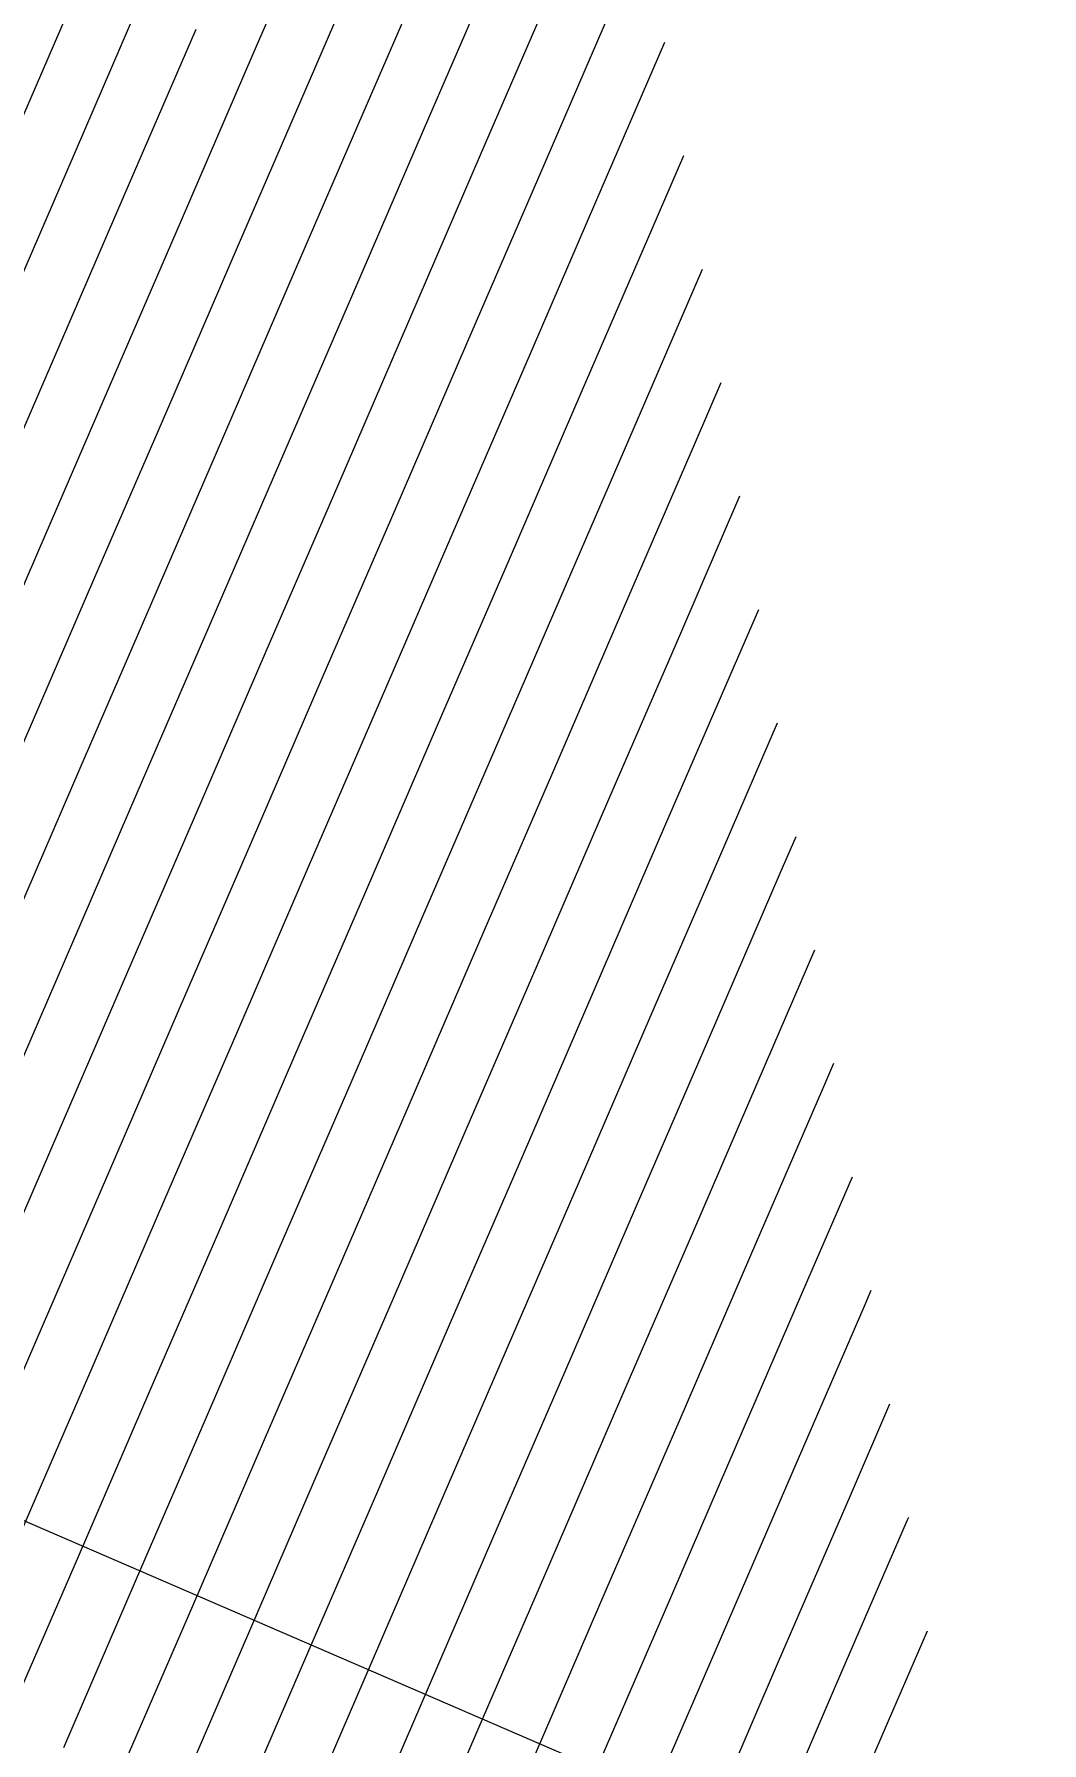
# Model space of a CAD drawing. Header units: millimetres. Extents: x 12535370 to 12566104, y 356204400 to 356234587.
# Drawn here: x 12556685 to 12557920, y 356218235 to 356220331 of the extents above; entities that cross this region are included whole.
import ezdxf
from ezdxf.enums import TextEntityAlignment as Align

# ---------------------------------------------------------------- set-up
doc = ezdxf.new("R2010")
doc.units = ezdxf.units.MM
doc.header["$MEASUREMENT"] = 0
doc.linetypes.add('Dot & Dashed', pattern=[6702.78, 3527.78, -1763.89, 0, -1411.11])
doc.layers.add('New_110 Bemassungen Ausführung', color=7, linetype='Continuous')
doc.layers.add('New_290 Raster _ Achsen', color=7, linetype='Continuous')
for name, color, linetype, lineweight in [('New_110 Bemassungen Ausführung_Pen_No__1', 7, 'Continuous', 13), ('New_255 Plangrafiken_Pen_No__39', 8, 'Continuous', 13), ('New_290 Raster _ Achsen_Pen_No__108', 7, 'Continuous', 13)]:
    doc.layers.add(name, color=color, linetype=linetype, lineweight=lineweight)
doc.styles.add('GENERATED_STYLE_1', font='arial.ttf')
doc.dimstyles.new('GENERATED_STYLE__1', dxfattribs={"dimtxt": 125, "dimasz": 47.5, "dimexe": 0.18, "dimexo": 2, "dimgap": 0, "dimtad": 1, "dimlfac": 0.001, "dimzin": 0, "dimdsep": 46, "dimtxsty": 'GENERATED_STYLE_1', "dimblk": 'ARROWHEAD_2', "dimblk1": 'ARROWHEAD_2', "dimblk2": 'ARROWHEAD_2', "dimcen": 0.09, "dimclrd": 7, "dimclre": 7, "dimclrt": 7, "dimadec": 0, "dimazin": 0, "dimtfac": 1, "dimtdec": 4, "dimtmove": 0, "dimatfit": 3, "dimfxl": 1, "dimtolj": 1, "dimtzin": 0, "dimarcsym": 0})

# ---------------------------------------------------------------- blocks, each defined once
blk = doc.blocks.new('*X25', base_point=(12240439.2, 356160438.4))
at = {"layer": 'New_255 Plangrafiken_Pen_No__39', "color": 8, "linetype": 'Continuous', "lineweight": 13}
for p, q in [((12557040.9, 356220510.1), (12556952.8, 356220306.2)), ((12557040.9, 356220510.1), (12556952.8, 356220306.2)), ((12557110.9, 356220479.9), (12557022.9, 356220276)), ((12557110.9, 356220479.9), (12557022.9, 356220276)), ((12557181, 356220449.6), (12557092.9, 356220245.7)), ((12557181, 356220449.6), (12557092.9, 356220245.7)), ((12557251.1, 356220419.3), (12557163, 356220215.4)), ((12557251.1, 356220419.3), (12557163, 356220215.4)), ((12556742.6, 356220397), (12556654.6, 356220193.1)), ((12556742.6, 356220397), (12556654.6, 356220193.1)), ((12557321.1, 356220389.1), (12557233, 356220185.2)), ((12557321.1, 356220389.1), (12557233, 356220185.2)), ((12556812.7, 356220366.7), (12556724.6, 356220162.8)), ((12556812.7, 356220366.7), (12556724.6, 356220162.8)), ((12557391.2, 356220358.8), (12557303.1, 356220154.9)), ((12557391.2, 356220358.8), (12557303.1, 356220154.9)), ((12556882.8, 356220336.5), (12556794.7, 356220132.6)), ((12556882.8, 356220336.5), (12556794.7, 356220132.6)), ((12556952.8, 356220306.2), (12556864.7, 356220102.3)), ((12556952.8, 356220306.2), (12556864.7, 356220102.3)), ((12557457.8, 356220320.8), (12557373.1, 356220124.7)), ((12557457.8, 356220320.8), (12557373.1, 356220124.7)), ((12557022.9, 356220276), (12556934.8, 356220072.1)), ((12557022.9, 356220276), (12556934.8, 356220072.1)), ((12557092.9, 356220245.7), (12557004.8, 356220041.8)), ((12557092.9, 356220245.7), (12557004.8, 356220041.8)), ((12557163, 356220215.4), (12557074.9, 356220011.5)), ((12557163, 356220215.4), (12557074.9, 356220011.5)), ((12557233, 356220185.2), (12557144.9, 356219981.3)), ((12557233, 356220185.2), (12557144.9, 356219981.3)), ((12557480.8, 356220181.6), (12557443.2, 356220094.4)), ((12557480.8, 356220181.6), (12557443.2, 356220094.4)), ((12556724.6, 356220162.8), (12556636.5, 356219958.9)), ((12556724.6, 356220162.8), (12556636.5, 356219958.9)), ((12557303.1, 356220154.9), (12557215, 356219951)), ((12557303.1, 356220154.9), (12557215, 356219951)), ((12556794.7, 356220132.6), (12556706.6, 356219928.7)), ((12556794.7, 356220132.6), (12556706.6, 356219928.7)), ((12557373.1, 356220124.7), (12557285, 356219920.7)), ((12557373.1, 356220124.7), (12557285, 356219920.7)), ((12556864.7, 356220102.3), (12556776.6, 356219898.4)), ((12556864.7, 356220102.3), (12556776.6, 356219898.4)), ((12557443.2, 356220094.4), (12557355.1, 356219890.5)), ((12557443.2, 356220094.4), (12557355.1, 356219890.5)), ((12556934.8, 356220072.1), (12556846.7, 356219868.1)), ((12556934.8, 356220072.1), (12556846.7, 356219868.1)), ((12557004.8, 356220041.8), (12556916.7, 356219837.9)), ((12557004.8, 356220041.8), (12556916.7, 356219837.9)), ((12557503.8, 356220042.4), (12557425.2, 356219860.2)), ((12557503.8, 356220042.4), (12557425.2, 356219860.2)), ((12557074.9, 356220011.5), (12556986.8, 356219807.6)), ((12557074.9, 356220011.5), (12556986.8, 356219807.6)), ((12557144.9, 356219981.3), (12557056.9, 356219777.4)), ((12557144.9, 356219981.3), (12557056.9, 356219777.4)), ((12557215, 356219951), (12557126.9, 356219747.1)), ((12557215, 356219951), (12557126.9, 356219747.1)), ((12556706.6, 356219928.7), (12556618.5, 356219724.8)), ((12556706.6, 356219928.7), (12556618.5, 356219724.8)), ((12557285, 356219920.7), (12557197, 356219716.8)), ((12557285, 356219920.7), (12557197, 356219716.8)), ((12557526.8, 356219903.2), (12557495.2, 356219830)), ((12557526.8, 356219903.2), (12557495.2, 356219830)), ((12556776.6, 356219898.4), (12556688.5, 356219694.5)), ((12556776.6, 356219898.4), (12556688.5, 356219694.5)), ((12557355.1, 356219890.5), (12557267, 356219686.6)), ((12557355.1, 356219890.5), (12557267, 356219686.6)), ((12556846.7, 356219868.1), (12556758.6, 356219664.2)), ((12556846.7, 356219868.1), (12556758.6, 356219664.2)), ((12557425.2, 356219860.2), (12557337.1, 356219656.3)), ((12557425.2, 356219860.2), (12557337.1, 356219656.3)), ((12556916.7, 356219837.9), (12556828.7, 356219634)), ((12556916.7, 356219837.9), (12556828.7, 356219634)), ((12557495.2, 356219830), (12557407.1, 356219626)), ((12557495.2, 356219830), (12557407.1, 356219626)), ((12556986.8, 356219807.6), (12556898.7, 356219603.7)), ((12556986.8, 356219807.6), (12556898.7, 356219603.7)), ((12557056.9, 356219777.4), (12556968.8, 356219573.4)), ((12557056.9, 356219777.4), (12556968.8, 356219573.4)), ((12557549.8, 356219764), (12557477.2, 356219595.8)), ((12557549.8, 356219764), (12557477.2, 356219595.8)), ((12557126.9, 356219747.1), (12557038.8, 356219543.2)), ((12557126.9, 356219747.1), (12557038.8, 356219543.2)), ((12557197, 356219716.8), (12557108.9, 356219512.9)), ((12557197, 356219716.8), (12557108.9, 356219512.9)), ((12556688.5, 356219694.5), (12556600.5, 356219490.6)), ((12556688.5, 356219694.5), (12556600.5, 356219490.6)), ((12557267, 356219686.6), (12557178.9, 356219482.7)), ((12557267, 356219686.6), (12557178.9, 356219482.7)), ((12556758.6, 356219664.2), (12556670.5, 356219460.3)), ((12556758.6, 356219664.2), (12556670.5, 356219460.3)), ((12557337.1, 356219656.3), (12557249, 356219452.4)), ((12557337.1, 356219656.3), (12557249, 356219452.4)), ((12556828.7, 356219634), (12556740.6, 356219430.1)), ((12556828.7, 356219634), (12556740.6, 356219430.1)), ((12557407.1, 356219626), (12557319, 356219422.1)), ((12557407.1, 356219626), (12557319, 356219422.1)), ((12557572.8, 356219624.8), (12557547.2, 356219565.5)), ((12557572.8, 356219624.8), (12557547.2, 356219565.5)), ((12556898.7, 356219603.7), (12556810.6, 356219399.8)), ((12556898.7, 356219603.7), (12556810.6, 356219399.8)), ((12557477.2, 356219595.8), (12557389.1, 356219391.9)), ((12557477.2, 356219595.8), (12557389.1, 356219391.9)), ((12556968.8, 356219573.4), (12556880.7, 356219369.5)), ((12556968.8, 356219573.4), (12556880.7, 356219369.5)), ((12557547.2, 356219565.5), (12557459.1, 356219361.6)), ((12557547.2, 356219565.5), (12557459.1, 356219361.6)), ((12557038.8, 356219543.2), (12556950.7, 356219339.3)), ((12557038.8, 356219543.2), (12556950.7, 356219339.3)), ((12557108.9, 356219512.9), (12557020.8, 356219309)), ((12557108.9, 356219512.9), (12557020.8, 356219309)), ((12557178.9, 356219482.7), (12557090.8, 356219278.7)), ((12557178.9, 356219482.7), (12557090.8, 356219278.7)), ((12557595.8, 356219485.6), (12557529.2, 356219331.3)), ((12557595.8, 356219485.6), (12557529.2, 356219331.3)), ((12557249, 356219452.4), (12557160.9, 356219248.5)), ((12557249, 356219452.4), (12557160.9, 356219248.5)), ((12556740.6, 356219430.1), (12556652.5, 356219226.1)), ((12556740.6, 356219430.1), (12556652.5, 356219226.1)), ((12557319, 356219422.1), (12557230.9, 356219218.2)), ((12557319, 356219422.1), (12557230.9, 356219218.2)), ((12556810.6, 356219399.8), (12556722.5, 356219195.9)), ((12556810.6, 356219399.8), (12556722.5, 356219195.9)), ((12557389.1, 356219391.9), (12557301, 356219188)), ((12557389.1, 356219391.9), (12557301, 356219188)), ((12556880.7, 356219369.5), (12556792.6, 356219165.6)), ((12556880.7, 356219369.5), (12556792.6, 356219165.6)), ((12557459.1, 356219361.6), (12557371.1, 356219157.7)), ((12557459.1, 356219361.6), (12557371.1, 356219157.7)), ((12556950.7, 356219339.3), (12556862.6, 356219135.4)), ((12556950.7, 356219339.3), (12556862.6, 356219135.4)), ((12557618.8, 356219346.4), (12557599.3, 356219301.1)), ((12557618.8, 356219346.4), (12557599.3, 356219301.1)), ((12557529.2, 356219331.3), (12557441.1, 356219127.4)), ((12557529.2, 356219331.3), (12557441.1, 356219127.4)), ((12557020.8, 356219309), (12556932.7, 356219105.1)), ((12557020.8, 356219309), (12556932.7, 356219105.1)), ((12557599.3, 356219301.1), (12557511.2, 356219097.2)), ((12557599.3, 356219301.1), (12557511.2, 356219097.2)), ((12557090.8, 356219278.7), (12557002.8, 356219074.8)), ((12557090.8, 356219278.7), (12557002.8, 356219074.8)), ((12557160.9, 356219248.5), (12557072.8, 356219044.6)), ((12557160.9, 356219248.5), (12557072.8, 356219044.6)), ((12557230.9, 356219218.2), (12557142.9, 356219014.3)), ((12557230.9, 356219218.2), (12557142.9, 356219014.3)), ((12556722.5, 356219195.9), (12556634.5, 356218992)), ((12556722.5, 356219195.9), (12556634.5, 356218992)), ((12557641.8, 356219207.2), (12557581.2, 356219066.9)), ((12557641.8, 356219207.2), (12557581.2, 356219066.9)), ((12557301, 356219188), (12557212.9, 356218984)), ((12557301, 356219188), (12557212.9, 356218984)), ((12556792.6, 356219165.6), (12556704.5, 356218961.7)), ((12556792.6, 356219165.6), (12556704.5, 356218961.7)), ((12557371.1, 356219157.7), (12557283, 356218953.8)), ((12557371.1, 356219157.7), (12557283, 356218953.8)), ((12556862.6, 356219135.4), (12556774.6, 356218931.4)), ((12556862.6, 356219135.4), (12556774.6, 356218931.4)), ((12557441.1, 356219127.4), (12557353, 356218923.5)), ((12557441.1, 356219127.4), (12557353, 356218923.5)), ((12556932.7, 356219105.1), (12556844.6, 356218901.2)), ((12556932.7, 356219105.1), (12556844.6, 356218901.2)), ((12557511.2, 356219097.2), (12557423.1, 356218893.3)), ((12557511.2, 356219097.2), (12557423.1, 356218893.3)), ((12557002.8, 356219074.8), (12556914.7, 356218870.9)), ((12557002.8, 356219074.8), (12556914.7, 356218870.9)), ((12557581.2, 356219066.9), (12557493.1, 356218863)), ((12557581.2, 356219066.9), (12557493.1, 356218863)), ((12557664.8, 356219068), (12557651.3, 356219036.6)), ((12557664.8, 356219068), (12557651.3, 356219036.6)), ((12557072.8, 356219044.6), (12556984.7, 356218840.7)), ((12557072.8, 356219044.6), (12556984.7, 356218840.7)), ((12557651.3, 356219036.6), (12557563.2, 356218832.7)), ((12557651.3, 356219036.6), (12557563.2, 356218832.7)), ((12557142.9, 356219014.3), (12557054.8, 356218810.4)), ((12557142.9, 356219014.3), (12557054.8, 356218810.4)), ((12557212.9, 356218984), (12557124.8, 356218780.1)), ((12557212.9, 356218984), (12557124.8, 356218780.1)), ((12556704.5, 356218961.7), (12556616.4, 356218757.8)), ((12556704.5, 356218961.7), (12556616.4, 356218757.8)), ((12557283, 356218953.8), (12557194.9, 356218749.9)), ((12557283, 356218953.8), (12557194.9, 356218749.9)), ((12556774.6, 356218931.4), (12556686.5, 356218727.5)), ((12556774.6, 356218931.4), (12556686.5, 356218727.5)), ((12557353, 356218923.5), (12557264.9, 356218719.6)), ((12557353, 356218923.5), (12557264.9, 356218719.6)), ((12557687.8, 356218928.8), (12557633.2, 356218802.5)), ((12557687.8, 356218928.8), (12557633.2, 356218802.5)), ((12556844.6, 356218901.2), (12556756.5, 356218697.3)), ((12556844.6, 356218901.2), (12556756.5, 356218697.3)), ((12557423.1, 356218893.3), (12557335, 356218689.3)), ((12557423.1, 356218893.3), (12557335, 356218689.3)), ((12556914.7, 356218870.9), (12556826.6, 356218667)), ((12556914.7, 356218870.9), (12556826.6, 356218667)), ((12557493.1, 356218863), (12557405, 356218659.1)), ((12557493.1, 356218863), (12557405, 356218659.1)), ((12556984.7, 356218840.7), (12556896.6, 356218636.7)), ((12556984.7, 356218840.7), (12556896.6, 356218636.7)), ((12557563.2, 356218832.7), (12557475.1, 356218628.8)), ((12557563.2, 356218832.7), (12557475.1, 356218628.8)), ((12557054.8, 356218810.4), (12556966.7, 356218606.5)), ((12557054.8, 356218810.4), (12556966.7, 356218606.5)), ((12557633.2, 356218802.5), (12557545.2, 356218598.6)), ((12557633.2, 356218802.5), (12557545.2, 356218598.6)), ((12557124.8, 356218780.1), (12557036.7, 356218576.2)), ((12557124.8, 356218780.1), (12557036.7, 356218576.2)), ((12557703.3, 356218772.2), (12557615.2, 356218568.3)), ((12557703.3, 356218772.2), (12557615.2, 356218568.3)), ((12557710.8, 356218789.6), (12557703.3, 356218772.2)), ((12557710.8, 356218789.6), (12557703.3, 356218772.2)), ((12557194.9, 356218749.9), (12557106.8, 356218546)), ((12557194.9, 356218749.9), (12557106.8, 356218546)), ((12556686.5, 356218727.5), (12556598.4, 356218523.6)), ((12556686.5, 356218727.5), (12556598.4, 356218523.6)), ((12557264.9, 356218719.6), (12557176.9, 356218515.7)), ((12557264.9, 356218719.6), (12557176.9, 356218515.7)), ((12556756.5, 356218697.3), (12556668.4, 356218493.4)), ((12556756.5, 356218697.3), (12556668.4, 356218493.4)), ((12557335, 356218689.3), (12557246.9, 356218485.4)), ((12557335, 356218689.3), (12557246.9, 356218485.4)), ((12556826.6, 356218667), (12556738.5, 356218463.1)), ((12556826.6, 356218667), (12556738.5, 356218463.1)), ((12557405, 356218659.1), (12557317, 356218455.2)), ((12557405, 356218659.1), (12557317, 356218455.2)), ((12557733.8, 356218650.4), (12557685.3, 356218538)), ((12557733.8, 356218650.4), (12557685.3, 356218538)), ((12556896.6, 356218636.7), (12556808.6, 356218432.8)), ((12556896.6, 356218636.7), (12556808.6, 356218432.8)), ((12557475.1, 356218628.8), (12557387, 356218424.9)), ((12557475.1, 356218628.8), (12557387, 356218424.9)), ((12556966.7, 356218606.5), (12556878.6, 356218402.6)), ((12556966.7, 356218606.5), (12556878.6, 356218402.6)), ((12557545.2, 356218598.6), (12557457.1, 356218394.7)), ((12557545.2, 356218598.6), (12557457.1, 356218394.7)), ((12557036.7, 356218576.2), (12556948.7, 356218372.3)), ((12557036.7, 356218576.2), (12556948.7, 356218372.3)), ((12557615.2, 356218568.3), (12557527.1, 356218364.4)), ((12557615.2, 356218568.3), (12557527.1, 356218364.4)), ((12557106.8, 356218546), (12557018.7, 356218342.1)), ((12557106.8, 356218546), (12557018.7, 356218342.1)), ((12557685.3, 356218538), (12557597.2, 356218334.1)), ((12557685.3, 356218538), (12557597.2, 356218334.1)), ((12557176.9, 356218515.7), (12557088.8, 356218311.8)), ((12557176.9, 356218515.7), (12557088.8, 356218311.8)), ((12557755.3, 356218507.8), (12557667.2, 356218303.9)), ((12557755.3, 356218507.8), (12557667.2, 356218303.9)), ((12557756.8, 356218511.2), (12557755.3, 356218507.8)), ((12557756.8, 356218511.2), (12557755.3, 356218507.8)), ((12557246.9, 356218485.4), (12557158.8, 356218281.5)), ((12557246.9, 356218485.4), (12557158.8, 356218281.5)), ((12556738.5, 356218463.1), (12556650.4, 356218259.2)), ((12556738.5, 356218463.1), (12556650.4, 356218259.2)), ((12557317, 356218455.2), (12557228.9, 356218251.3)), ((12557317, 356218455.2), (12557228.9, 356218251.3)), ((12556808.6, 356218432.8), (12556720.5, 356218228.9)), ((12556808.6, 356218432.8), (12556720.5, 356218228.9)), ((12557387, 356218424.9), (12557298.9, 356218221)), ((12557387, 356218424.9), (12557298.9, 356218221)), ((12556878.6, 356218402.6), (12556790.5, 356218198.7)), ((12556878.6, 356218402.6), (12556790.5, 356218198.7)), ((12557457.1, 356218394.7), (12557369, 356218190.7)), ((12557457.1, 356218394.7), (12557369, 356218190.7)), ((12556948.7, 356218372.3), (12556860.6, 356218168.4)), ((12556948.7, 356218372.3), (12556860.6, 356218168.4)), ((12557779.8, 356218372), (12557737.3, 356218273.6)), ((12557779.8, 356218372), (12557737.3, 356218273.6)), ((12557527.1, 356218364.4), (12557439, 356218160.5)), ((12557527.1, 356218364.4), (12557439, 356218160.5)), ((12557018.7, 356218342.1), (12556930.6, 356218138.1)), ((12557018.7, 356218342.1), (12556930.6, 356218138.1)), ((12557597.2, 356218334.1), (12557509.1, 356218130.2)), ((12557597.2, 356218334.1), (12557509.1, 356218130.2)), ((12557088.8, 356218311.8), (12557000.7, 356218107.9)), ((12557088.8, 356218311.8), (12557000.7, 356218107.9)), ((12557667.2, 356218303.9), (12557579.1, 356218100)), ((12557667.2, 356218303.9), (12557579.1, 356218100)), ((12557158.8, 356218281.5), (12557070.7, 356218077.6)), ((12557158.8, 356218281.5), (12557070.7, 356218077.6)), ((12557737.3, 356218273.6), (12557649.2, 356218069.7)), ((12557737.3, 356218273.6), (12557649.2, 356218069.7)), ((12557228.9, 356218251.3), (12557140.8, 356218047.4)), ((12557228.9, 356218251.3), (12557140.8, 356218047.4))]:
    blk.add_line(p, q, dxfattribs=at)
blk = doc.blocks.new('Fill_1', base_point=(12240439.2, 356160438.4))
at = {"layer": 'New_255 Plangrafiken_Pen_No__39', "color": 8, "linetype": 'Continuous', "lineweight": 13}
blk.add_blockref('*X25', (12240439.2, 356160438.4), dxfattribs=at)
blk = doc.blocks.new('Standard grid marker[60]', base_point=(12541508.9, 356225057.5))
at = {"layer": 'New_290 Raster _ Achsen_Pen_No__108', "color": 7, "linetype": 'Dot & Dashed', "lineweight": 13}
blk.add_line((12542426.9, 356224660.9), (12563430.3, 356215587.8), dxfattribs=at)
at = {"layer": 'New_290 Raster _ Achsen_Pen_No__108', "color": 7, "lineweight": 13, "style": 'GENERATED_STYLE_1'}
for tag, p in [('AC_MarkerText_1_0', (12541391.5, 356225192.9)), ('AC_MarkerText_1_1', (12564552.3, 356215187.8))]:
    blk.add_attdef(tag, text='', height=150, rotation=336.6365, dxfattribs=at).set_placement(p, align=Align.TOP_CENTER)
blk = doc.blocks.new('*D285', base_point=(12240439.2, 356160438.4))
at = {"layer": 'New_110 Bemassungen Ausführung_Pen_No__1', "color": 7, "linetype": 'Continuous', "lineweight": 13, "transparency": 16777216}
for p, q in [((12557594.3, 356223826.1), (12557599, 356223795.9)), ((12557552.7, 356223788.7), (12557645.3, 356223803.1)), ((12557632.7, 356223782.9), (12557565.4, 356223808.9)), ((12557599, 356223795.9), (12560319.7, 356206280.9)), ((12560273.4, 356206273.7), (12560366, 356206288.1)), ((12560286.1, 356206293.9), (12560353.4, 356206267.8)), ((12560319.7, 356206280.9), (12560324.4, 356206250.7))]:
    blk.add_line(p, q, dxfattribs=at)
at = {"layer": 'New_110 Bemassungen Ausführung_Pen_No__1', "color": 7, "lineweight": 13, "transparency": 16777216, "insert": (12558916.7, 356215280.7), "char_height": 125, "attachment_point": 7, "rotation": 278.8295, "style": 'GENERATED_STYLE_1'}
blk.add_mtext('\\A1;{\\pql;\\fArial|b0|i0|c0|p0;\\W1.000000;17,72\\fArial|b0|i0|c0|p0;\\W1.000000;\\A1{\\H.66x;\\S5^  ;}}', dxfattribs=at)
blk = doc.blocks.new('ARROWHEAD_2')
at = {"color": 0, "linetype": 'Continuous', "lineweight": 0}
for p, q in [((-0.378, -0.655), (0.378, 0.655)), ((0, 0), (-1, 0))]:
    blk.add_line(p, q, dxfattribs=at)

msp = doc.modelspace()

# ---------------------------------------------------------------- block references
at = {"layer": 'New_255 Plangrafiken_Pen_No__39', "color": 8, "linetype": 'Continuous', "lineweight": 13}
msp.add_blockref('Fill_1', (12240439.157, 356160438.356), dxfattribs=at)
at = {"layer": 'New_290 Raster _ Achsen', "color": 7, "linetype": 'Continuous', "lineweight": 13}
msp.add_blockref('Standard grid marker[60]', (12541508.851, 356225057.46), dxfattribs=at)

# ---------------------------------------------------------------- dimensions: what is measured, and where the dimension line sits
at = {"layer": 'New_110 Bemassungen Ausführung', "color": 7, "linetype": 'Continuous', "lineweight": 13}
dim = msp.add_linear_dim(base=(12560319.717, 356206280.87), p1=(12555112.343, 356223409.643), p2=(12557833.047, 356205894.602), angle=278.829492, dimstyle='GENERATED_STYLE__1', dxfattribs=at)
dim.commit()
dim.dimension.update_dxf_attribs({"geometry": '*D285', "text_midpoint": (12559066.045, 356214921.668), "dimtype": 160, "text_rotation": 278.829492})

doc.saveas('drawing.dxf')
